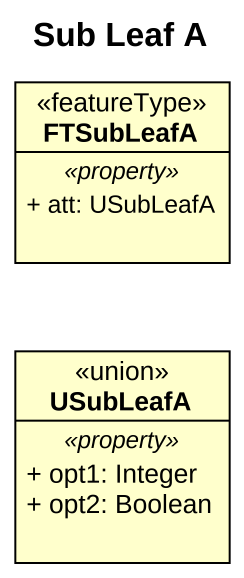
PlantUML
@startuml
title Sub Leaf A
hide circle
hide empty members
skinparam classAttributeIconSize 0
class FTSubLeafA <<featureType>> {
  .. <<property>> ..
  + att: USubLeafA
}
class USubLeafA <<union>> {
  .. <<property>> ..
  + opt1: Integer
  + opt2: Boolean
}
@enduml
